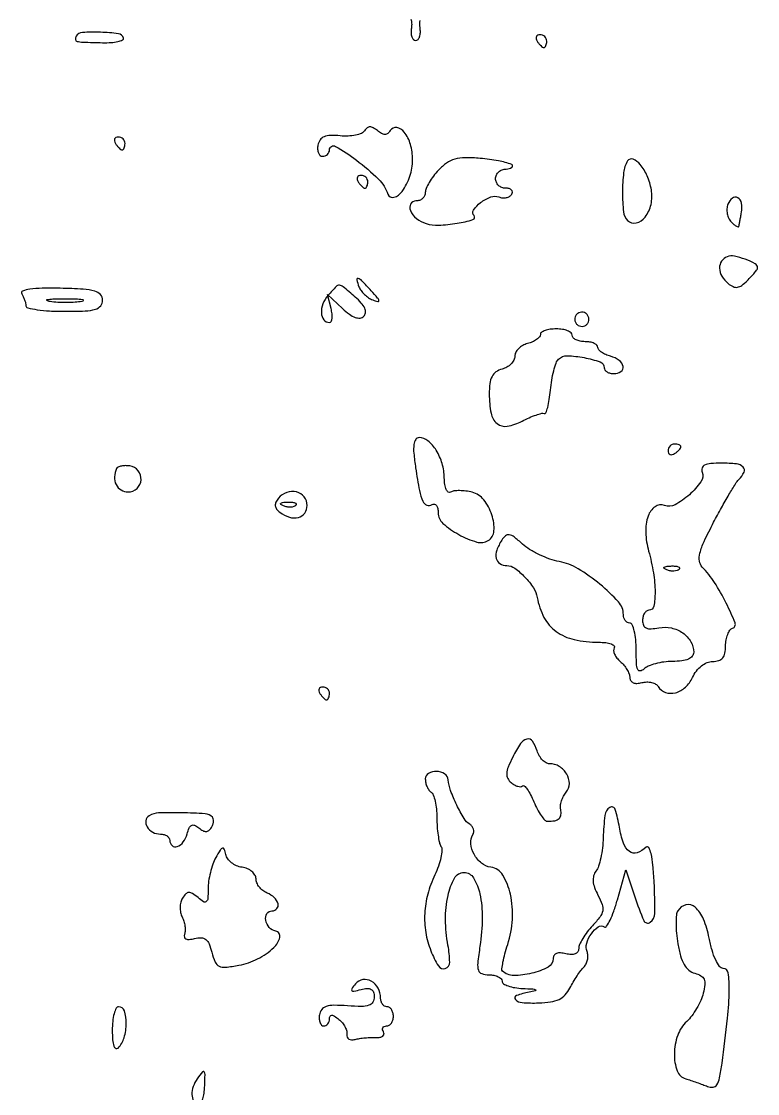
# Model space of a CAD drawing. Extents: x 0 to 5034, y 0 to 2560.
# Drawn here: x 1537.8 to 1653, y 1548.4 to 1716.1 of the extents above; entities that cross this region are included whole.
import ezdxf

# ---------------------------------------------------------------- set-up
doc = ezdxf.new("R2010")
doc.units = 0

msp = doc.modelspace()

# ---------------------------------------------------------------- linework, layer by layer
msp.add_lwpolyline([(1598.744005, 1716.42585, -0.075117), (1598.860322, 1715.793782, -0.047726), (1598.812858, 1715.045448, 0.048414), (1598.766428, 1714.29715, 0.075965), (1598.885652, 1713.665046, 0.106031), (1599.143576, 1713.243734, 0.205363), (1599.5, 1713.090896, 0.213042), (1599.855539, 1713.249588, 0.103343), (1600.110267, 1713.689136, 0.073407), (1600.22515, 1714.347652, 0.046347), (1600.173248, 1715.127458, -0.076556), (1600.166417, 1716.216509, -0.252024)], format="xyb")
for points in [[(1546.344719, 1713.75, 0.166701), (1546.23302, 1713.256212, 0.316673), (1546.489638, 1712.964371, 0.050647), (1547.414236, 1712.838826, 0.002486), (1550.5, 1712.75, 0.022051), (1551.824493, 1712.776879, 0.039755), (1552.898438, 1712.932446, 0.053654), (1553.611567, 1713.177131, 0.373123), (1553.75, 1713.488112, 0.294062), (1552.967063, 1714.152082, 0.024007), (1550.161603, 1714.386475, 0.024876), (1547.336315, 1714.34581, 0.243083)], [(1618.5, 1713, 0.029505), (1618.768994, 1712.617226, 0.035638), (1619.066025, 1712.29375, 0.038439), (1619.34829, 1712.065539, 0.151918), (1619.559017, 1712, 0.210953), (1619.727648, 1712.07446, 0.081139), (1619.870461, 1712.29375, 0.061769), (1619.967655, 1712.617151, 0.042167), (1620, 1713, 0.105053), (1619.918938, 1713.381556, 0.099167), (1619.688914, 1713.70625, 0.09642), (1619.345238, 1713.923877, 0.093332), (1618.940983, 1714, 0.108972), (1618.586039, 1713.921712, 0.182303), (1618.3746, 1713.70625, 0.161196), (1618.343488, 1713.3821, 0.082592)], [(1591.48986, 1698.983594, -0.157338), (1591.011371, 1698.576375, -0.046811), (1590.082729, 1698.289689, -0.041865), (1588.916805, 1698.146503, -0.034671), (1587.666028, 1698.185036, 0.028723), (1586.13202, 1698.250549, 0.094521), (1585.144067, 1698.046955, 0.14343), (1584.532826, 1697.556065, 0.104925), (1584.191871, 1696.75, 0.058217), (1584.141709, 1696.080432, 0.089238), (1584.268081, 1695.514062, 0.119649), (1584.545113, 1695.138618, 0.176018), (1584.926676, 1695, 0.092851), (1585.336401, 1695.076749, 0.096274), (1585.684711, 1695.296239, 0.099258), (1585.917825, 1695.623691, 0.10559), (1586, 1696.008474, -0.572996), (1586.919427, 1696.547358, -0.034812), (1590.22036, 1694.384188, -0.030514), (1593.667197, 1691.417273, -0.119901), (1595.146916, 1689.059253, 0.408103), (1596.086207, 1688.577268, 0.163767), (1597.376845, 1689.509411, 0.075059), (1598.584445, 1691.881944, 0.080417), (1599, 1694.448984, 0.068219), (1598.670341, 1696.853902, 0.096077), (1597.704119, 1698.78454, 0.19357), (1596.530237, 1699.476756, 0.300486), (1595.5, 1699, -0.084648), (1595.108716, 1698.556088, -0.171511), (1594.675222, 1698.402883, -0.131763), (1594.158243, 1698.541528, -0.042198), (1593.5, 1699, 0.042777), (1592.840703, 1699.458074, 0.133251), (1592.322229, 1699.594212, 0.171265), (1591.88596, 1699.436246, 0.082835)], [(1552.5, 1697, 0.029505), (1552.768994, 1696.617226, 0.035638), (1553.066025, 1696.29375, 0.038439), (1553.34829, 1696.065539, 0.151918), (1553.559017, 1696, 0.210953), (1553.727648, 1696.07446, 0.081139), (1553.870461, 1696.29375, 0.061769), (1553.967655, 1696.617151, 0.042167), (1554, 1697, 0.105053), (1553.918938, 1697.381556, 0.099167), (1553.688914, 1697.70625, 0.09642), (1553.345238, 1697.923877, 0.093332), (1552.940983, 1698, 0.108972), (1552.586039, 1697.921712, 0.182303), (1552.3746, 1697.70625, 0.161196), (1552.343488, 1697.3821, 0.082592)], [(1603.061216, 1692.835332, 0.026785), (1602.272325, 1691.891984, 0.028419), (1601.605482, 1690.887551, 0.029584), (1601.135861, 1689.963292, 0.103103), (1601, 1689.311439, -0.111213), (1600.887328, 1688.811144, -0.100043), (1600.568594, 1688.385235, -0.094672), (1600.092128, 1688.099537, -0.088066), (1599.531385, 1688, 0.269296), (1598.70478, 1687.519987, 0.239308), (1598.655781, 1686.516609, 0.117989), (1599.614272, 1685.271043, 0.093444), (1601.114852, 1684.463547, 0.088979), (1603.074194, 1684.207707, 0.029381), (1605.97165, 1684.517156, 0.029974), (1608.458732, 1685.086576, 0.569642), (1608.619125, 1685.714208, -0.361044), (1608.538414, 1686.58485, -0.081018), (1609.647558, 1687.746677, -0.068137), (1611.233459, 1688.635525, -0.187447), (1612.493674, 1688.640801, 0.06791), (1613.089211, 1688.500861, 0.072824), (1613.6859, 1688.530846, 0.081228), (1614.192353, 1688.720149, 0.124999), (1614.526992, 1689.043674, 0.14801), (1614.62338, 1689.40646, 0.191608), (1614.486454, 1689.719079, 0.133038), (1614.113092, 1689.930293, 0.062657), (1613.559017, 1690, -0.095165), (1612.963945, 1690.114295, -0.09695), (1612.457961, 1690.440625, -0.098802), (1612.119235, 1690.927627, -0.103052), (1612, 1691.5, -0.110331), (1612.127828, 1692.072242, -0.09994), (1612.489583, 1692.559375, -0.094932), (1613.030326, 1692.886104, -0.088788), (1613.666667, 1693, 0.147782), (1614.560887, 1693.270201, 0.601934), (1614.518551, 1693.693149, 0.053201), (1612.457432, 1694.288168, 0.022257), (1609.58774, 1694.664036, 0.022214), (1607.198616, 1694.762787, 0.067623), (1605.593054, 1694.539556, 0.085484), (1604.32127, 1693.934999, 0.051665)], [(1632.660698, 1694.260015, 0.110222), (1632.032375, 1692.449388, 0.028609), (1631.854766, 1689.350876, 0.025986), (1632.013399, 1686.297315, 0.172052), (1632.660176, 1684.939824, 0.264187), (1633.998453, 1684.571135, 0.167925), (1635.386099, 1685.481249, 0.109322), (1636.325513, 1687.477814, 0.0998), (1636.378025, 1689.754408, 0.057674), (1635.731006, 1691.913946, 0.070996), (1634.636169, 1693.70742, 0.124186), (1633.508331, 1694.536435, 0.366156)], [(1590.5, 1691, 0.029505), (1590.768994, 1690.617226, 0.035638), (1591.066025, 1690.29375, 0.038439), (1591.34829, 1690.065539, 0.151918), (1591.559017, 1690, 0.210953), (1591.727648, 1690.07446, 0.081139), (1591.870461, 1690.29375, 0.061769), (1591.967655, 1690.617151, 0.042167), (1592, 1691, 0.105053), (1591.918938, 1691.381556, 0.099167), (1591.688914, 1691.70625, 0.09642), (1591.345238, 1691.923877, 0.093332), (1590.940983, 1692, 0.108972), (1590.586039, 1691.921712, 0.182303), (1590.3746, 1691.70625, 0.161196), (1590.343488, 1691.3821, 0.082592)], [(1648.360155, 1687.496165, 0.075723), (1648.205373, 1686.788228, 0.061469), (1648.250995, 1686.011799, 0.062791), (1648.480586, 1685.28732, 0.088502), (1648.867217, 1684.732783, 0.022012), (1649.307574, 1684.329581, 0.045875), (1649.68972, 1684.064942, 0.083279), (1649.958537, 1683.967481, 0.418094), (1650.076511, 1684.05, -0.003641), (1650.124439, 1684.319976, -0.000502), (1650.228784, 1684.880709, -0.000576), (1650.353795, 1685.544537, -0.000488), (1650.487445, 1686.246029, 0.093935), (1650.490172, 1687.665848, 0.216829), (1649.890324, 1688.519641, 0.313212), (1649.056084, 1688.456313, 0.131133)], [(1648.25, 1679.281539, 0.16002), (1647.360863, 1678.589146, 0.157829), (1647.049238, 1677.50027, 0.12538), (1647.419085, 1676.232236, 0.086418), (1648.394054, 1675.087927, 0.06587), (1649.157595, 1674.607975, 0.145561), (1649.832705, 1674.51247, 0.121064), (1650.533075, 1674.799963, 0.038752), (1651.394054, 1675.536911, 0.011378), (1652.00922, 1676.18073, 0.015795), (1652.528253, 1676.786668, 0.01225), (1652.925559, 1677.306903, 0.15823), (1653, 1677.536245, 0.275445), (1652.609621, 1678.191114, 0.035905), (1651.066325, 1678.887536, 0.0389), (1649.371629, 1679.364516, 0.13605)], [(1585.785475, 1673.25, 0.084433), (1584.964747, 1671.90586, 0.107342), (1584.725387, 1670.475846, 0.155854), (1585.118256, 1669.423296, 0.230017), (1585.989714, 1669, 0.283687), (1586.260263, 1669.166937, 0.088266), (1586.402364, 1669.644828, 0.058673), (1586.399342, 1670.353717, 0.033588), (1586.238713, 1671.195161), (1585.664666, 1673.390322), (1588.026816, 1671.189644, 0.029775), (1589.114392, 1670.291128, 0.070643), (1590.038638, 1669.798257, 0.110239), (1590.791194, 1669.700433, 0.175538), (1591.372658, 1669.972658, 0.177745), (1591.631836, 1670.532481, 0.126478), (1591.513891, 1671.220185, 0.077798), (1590.9816, 1672.038415, 0.031087), (1590.025165, 1672.978175, 0.005135), (1588.12069, 1674.595945, 0.158785), (1587.55129, 1674.822689, 0.221867), (1587.034804, 1674.620797, 0.011216)], [(1590.608704, 1674.577319, 0.069808), (1590.93556, 1673.987169, 0.04218), (1591.46915, 1673.390321, 0.041434), (1592.112314, 1672.876395, 0.056294), (1592.771252, 1672.534284, 0.028092), (1593.563836, 1672.28019, 0.542001), (1593.722756, 1672.425092, 0.137821), (1593.536005, 1672.826165, 0.006468), (1592.538946, 1673.956966, 0.007454), (1591.076333, 1675.525486, 0.124247), (1590.47683, 1675.899832, 0.58616), (1590.259001, 1675.697146, 0.031871)], [(1537.82942, 1673.5, -0.032968), (1538.07557, 1673.053012, -0.025318), (1538.285886, 1672.536719, -0.025889), (1538.433556, 1672.031637, -0.053846), (1538.484687, 1671.625, 0.346816), (1538.766381, 1671.280314, 0.018379), (1540.258002, 1671.007031, 0.022419), (1542.198698, 1670.813059, 0.013698), (1544.5, 1670.75, 0.009443), (1547.757572, 1670.81153, 0.060698), (1549.381473, 1671.071961, 0.152721), (1550.189479, 1671.605238, 0.172771), (1550.5, 1672.477062, 0.186758), (1550.158623, 1673.35914, 0.140325), (1549.265206, 1673.91114, 0.054755), (1547.469345, 1674.210567, 0.008397), (1543.844733, 1674.352062, 0.010496), (1541.037749, 1674.355524, 0.030248), (1539.098554, 1674.199596, 0.052577), (1537.969913, 1673.916486, 0.479745)], [(1547.26375, 1672.296069, -0.031163), (1546.209518, 1672.160023, -0.015827), (1544.872547, 1672.114038, -0.015659), (1543.485188, 1672.153707, -0.022548), (1542.26375, 1672.282419, -0.075924), (1541.761725, 1672.438612, -0.720633), (1541.780601, 1672.581582, -0.040183), (1542.711719, 1672.684722, -0.006817), (1544.5, 1672.713986, -0.00738), (1546.29708, 1672.692368, -0.030832), (1547.374351, 1672.596853, -0.49082), (1547.455688, 1672.450815, -0.248898)], [(1624.552786, 1670.08541, 0.099038), (1624.401684, 1669.679226, 0.097945), (1624.417584, 1669.244476, 0.097945), (1624.597789, 1668.848514, 0.099038), (1624.91459, 1668.552786, 0.099038), (1625.320774, 1668.401684, 0.097945), (1625.755524, 1668.417584, 0.097945), (1626.151486, 1668.597789, 0.099038), (1626.447214, 1668.91459, 0.099038), (1626.598316, 1669.320774, 0.097945), (1626.582416, 1669.755524, 0.097945), (1626.402211, 1670.151486, 0.099038), (1626.08541, 1670.447214, 0.099038), (1625.679226, 1670.598316, 0.097945), (1625.244476, 1670.582416, 0.097945), (1624.848514, 1670.402211, 0.099038)], [(1619, 1667.116631, -0.181596), (1618.858742, 1666.740524, -0.059916), (1618.4125, 1666.339118, -0.050447), (1617.765484, 1665.975456, -0.038887), (1617, 1665.710251, 0.064979), (1616.23542, 1665.399933, 0.06762), (1615.5875, 1664.907009, 0.074911), (1615.14976, 1664.313962, 0.122181), (1615, 1663.710251, -0.122181), (1614.85024, 1663.10654, -0.074911), (1614.4125, 1662.513493, -0.06762), (1613.76458, 1662.020569, -0.064979), (1613, 1661.710251, 0.089459), (1612.051343, 1661.270321, 0.122103), (1611.435864, 1660.561641, 0.088169), (1611.100599, 1659.463221, 0.030099), (1611, 1657.79362, 0.046978), (1611.281917, 1654.799725, 0.175569), (1612.231169, 1653.199373, 0.219859), (1613.822333, 1652.784596, 0.074995), (1616.138278, 1653.571506, -0.01532), (1617.271988, 1654.114422, -0.020772), (1618.328508, 1654.52961, -0.018265), (1619.211829, 1654.799348, -0.168391), (1619.605218, 1654.770262, 0.42289), (1619.868907, 1654.879488, 0.029009), (1620.150706, 1655.730065, 0.027591), (1620.403244, 1656.934057, 0.015524), (1620.58289, 1658.417194, -0.019672), (1620.786041, 1659.98533, -0.022718), (1621.105489, 1661.458066, -0.022554), (1621.484692, 1662.666233, -0.109476), (1621.868358, 1663.268358, -0.206733), (1623.198656, 1663.796116, -0.039206), (1625.851243, 1663.507401, -0.038435), (1628.35646, 1662.831241, -0.317668), (1629, 1661.920545, 0.16), (1629.11531, 1661.569427, 0.096736), (1629.440625, 1661.27041, 0.07837), (1629.926352, 1661.068469, 0.059467), (1630.5, 1661, 0.145944), (1631.610505, 1661.331197, 0.302105), (1631.95113, 1662.1272, 0.19441), (1631.344987, 1663.080272, 0.091385), (1630, 1663.710251, -0.038887), (1629.234516, 1663.975456, -0.050447), (1628.5875, 1664.339118, -0.059916), (1628.141258, 1664.740524, -0.181596), (1628, 1665.116631, 0.2107), (1627.851041, 1665.454424, 0.081235), (1627.4125, 1665.74051, 0.061847), (1626.765695, 1665.935204, 0.042236), (1626, 1666, -0.048028), (1625.234582, 1666.073693, -0.068025), (1624.5875, 1666.29375, -0.088204), (1624.151477, 1666.618118, -0.191087), (1624, 1667, 0.226478), (1623.817169, 1667.382936, 0.074992), (1623.265625, 1667.70625, 0.057076), (1622.457356, 1667.926884, 0.038131), (1621.5, 1668, 0.033571), (1620.542393, 1667.935631, 0.0514), (1619.734375, 1667.74051, 0.066691), (1619.177532, 1667.455662, 0.245982)], [(1599.483828, 1646.25, 0.008553), (1600.076494, 1642.705387, 0.060712), (1600.597423, 1641.045214, 0.203564), (1601.239228, 1640.454666, 0.227761), (1602.069098, 1640.542705, -0.196734), (1602.421174, 1640.601355, -0.183356), (1602.726548, 1640.398601, -0.106845), (1602.933318, 1639.921701, -0.049096), (1603, 1639.244229, 0.216128), (1603.748865, 1637.5927, 0.053771), (1606.237909, 1635.84586, 0.053762), (1609.044905, 1634.668724, 0.213988), (1610.852092, 1634.908588, 0.245347), (1611.747493, 1636.415868, 0.094224), (1611.414369, 1638.904859, 0.086073), (1610.136167, 1641.285938, 0.166643), (1608.345233, 1642.449488, 0.029038), (1607.342186, 1642.640153, 0.030827), (1606.343712, 1642.708303, 0.032413), (1605.484247, 1642.658148, 0.108038), (1604.954011, 1642.471577, -0.304541), (1604.590315, 1642.485281, -0.131729), (1604.270899, 1642.880313, -0.068991), (1604.048051, 1643.654592, -0.0328), (1603.968197, 1644.690983, 0.06826), (1603.633066, 1646.944549, 0.068741), (1602.703757, 1649.018827, 0.079502), (1601.414662, 1650.497117, 0.175517), (1600.026214, 1651, 0.251935), (1599.487928, 1650.710392, 0.11802), (1599.20946, 1649.944311, 0.052981), (1599.198557, 1648.551918, 0.012633)], [(1639, 1648.940983, 0.108972), (1639.078288, 1648.586039, 0.182303), (1639.29375, 1648.3746, 0.161196), (1639.6179, 1648.343488, 0.082592), (1640, 1648.5, 0.029505), (1640.382774, 1648.768994, 0.035638), (1640.70625, 1649.066025, 0.038439), (1640.934461, 1649.34829, 0.151918), (1641, 1649.559017, 0.210953), (1640.92554, 1649.727648, 0.081139), (1640.70625, 1649.870461, 0.061769), (1640.382849, 1649.967655, 0.042167), (1640, 1650, 0.105053), (1639.618444, 1649.918938, 0.099167), (1639.29375, 1649.688914, 0.09642), (1639.076123, 1649.345238, 0.093332)], [(1552.689105, 1646.160933, 0.098701), (1552.351069, 1644.851868, 0.129543), (1552.597405, 1643.647237, 0.144708), (1553.372331, 1642.810026, 0.134959), (1554.5, 1642.5, 0.191455), (1555.879002, 1643.048126, 0.190181), (1556.510328, 1644.395225, 0.187739), (1556.054643, 1645.823826, 0.18847), (1554.753971, 1646.565604, 0.037204), (1554.062215, 1646.615048, 0.047663), (1553.427179, 1646.55244, 0.05567), (1552.93331, 1646.397093, 0.178187)], [(1644.31759, 1645.614757, -0.251062), (1644.124697, 1644.086447, -0.057056), (1642.320114, 1642.076022, -0.056597), (1640.076417, 1640.500366, -0.219836), (1638.424606, 1640.390558, 0.254649), (1636.949849, 1640.194315, 0.152929), (1635.872869, 1638.736592, 0.092461), (1635.493303, 1636.1976, 0.05879), (1635.951442, 1633.23543, -0.026663), (1636.699092, 1629.853616, -0.039773), (1636.955394, 1626.837082, -0.048149), (1636.753542, 1624.624213, -0.360391), (1636, 1624, 0.158846), (1635.618586, 1623.875691, 0.096977), (1635.29375, 1623.52513, 0.078765), (1635.074408, 1623.001634, 0.059964), (1635, 1622.383423, 0.102688), (1635.150608, 1621.657829, 0.188686), (1635.569774, 1621.236062, 0.11992), (1636.327661, 1621.100652, 0.031757), (1637.556452, 1621.255542, -0.100626), (1639.508809, 1621.23271, -0.100457), (1641.298556, 1620.449475, -0.107717), (1642.55087, 1619.087386, -0.132983), (1643, 1617.428571, -0.174937), (1642.777348, 1616.811671, -0.11792), (1642.1725, 1616.358225, -0.073256), (1641.152465, 1616.084368, -0.029019), (1639.7, 1616, 0.03271), (1638.348636, 1615.9115, 0.032464), (1637.016875, 1615.6475, 0.034257), (1635.887529, 1615.26182, 0.097261), (1635.2, 1614.8, -0.154285), (1634.63867, 1614.508307, -0.354686), (1634.25, 1614.725, -0.084697), (1634.0451, 1615.679231, -0.010632), (1634, 1617.8, 0.02246), (1633.927657, 1619.409672, 0.035995), (1633.70625, 1620.76625, 0.0409), (1633.387689, 1621.74223, 0.302104), (1633, 1622, -0.12949), (1632.618644, 1622.100448, -0.100696), (1632.29375, 1622.383001, -0.088825), (1632.075265, 1622.805673, -0.075116), (1632, 1623.303833, 0.18675), (1631.225329, 1625.305588, 0.035074), (1628.331767, 1628.067839, 0.037771), (1624.89735, 1630.501905, 0.088974), (1621.972515, 1631.614769, -0.038274), (1620.474618, 1632.01742, -0.026093), (1618.843642, 1632.690296, -0.026362), (1617.329712, 1633.509851, -0.04704), (1616.19733, 1634.358067, 0.017154), (1614.893111, 1635.46241, 0.120629), (1614.141685, 1635.805393, 0.225399), (1613.555432, 1635.652392, 0.077209), (1612.962643, 1634.973795, 0.054335), (1612.1872, 1633.39013, 0.137013), (1612.092569, 1632.12122, 0.208274), (1612.656302, 1631.312176, 0.138768), (1613.759453, 1631, -0.161135), (1614.993339, 1630.591757, -0.042919), (1616.564477, 1629.200276, -0.043811), (1617.921588, 1627.496474, -0.104598), (1618.513425, 1626, 0.079522), (1619.567346, 1622.891506, 0.11442), (1621.461648, 1620.702906, 0.102786), (1624.292812, 1619.422759, 0.055005), (1628.124117, 1619, -0.02824), (1629.234629, 1618.937227, -0.058781), (1630.077594, 1618.739534, -0.110786), (1630.53151, 1618.449574, -0.346787), (1630.570027, 1618.113307, 0.165938), (1630.471484, 1617.682148, 0.078442), (1630.620389, 1617.124078, 0.064546), (1630.981976, 1616.529284, 0.050777), (1631.51101, 1615.990862, -0.045488), (1632.080732, 1615.423144, -0.040651), (1632.562609, 1614.740956, -0.042925), (1632.89367, 1614.051979, -0.090782), (1633, 1613.471175, 0.145823), (1633.142241, 1612.993829, 0.14984), (1633.521361, 1612.678292, 0.10849), (1634.122634, 1612.568556, 0.055096), (1634.887141, 1612.680738, -0.058608), (1635.658807, 1612.788457, -0.06247), (1636.417298, 1612.70993, -0.070103), (1637.049187, 1612.466357, -0.128025), (1637.446158, 1612.087118, 0.172089), (1638.594392, 1611.165437, 0.149277), (1640.143906, 1611.104702, 0.122496), (1641.700683, 1611.957127, 0.099963), (1642.818046, 1613.5, -0.056219), (1643.416428, 1614.4986, -0.06243), (1644.204205, 1615.29994, -0.068524), (1645.090323, 1615.821994, -0.099216), (1645.978561, 1616, 0.073258), (1646.919176, 1616.138559, 0.146461), (1647.540886, 1616.54888, 0.126593), (1647.890218, 1617.281886, 0.048259), (1648, 1618.416667, -0.042418), (1648.080883, 1619.368345, -0.051412), (1648.321679, 1620.230664, -0.059761), (1648.674932, 1620.885951, -0.16016), (1649.095079, 1621.19836, 0.431286), (1649.476598, 1622.02007, 0.020423), (1648.093854, 1625.112057, 0.02777), (1646.250509, 1628.354867, 0.049213), (1644.340608, 1630.761803, -0.163219), (1643.899184, 1631.686154, -0.093213), (1643.979072, 1632.933753, -0.047644), (1644.639669, 1634.771658, -0.010624), (1646.126771, 1637.761803, -0.00547), (1647.346689, 1640.028682, -0.006942), (1648.524859, 1642.093467, -0.005574), (1649.553195, 1643.795246, -0.055454), (1650.067146, 1644.45, 0.080173), (1650.881137, 1645.599184, 0.327355), (1650.739768, 1646.392099, 0.165501), (1649.688827, 1646.878686, 0.026402), (1647.393011, 1647, 0.018779), (1645.670421, 1646.935282, 0.087246), (1644.709694, 1646.690832, 0.206734), (1644.306716, 1646.249378, 0.176435)], [(1578.031357, 1641.537783, 0.059128), (1577.617012, 1640.897852, 0.138195), (1577.514766, 1640.341767, 0.14386), (1577.718811, 1639.828785, 0.066181), (1578.237669, 1639.321326, 0.084789), (1579.728649, 1638.558422, 0.139054), (1581.136446, 1638.519784, 0.17962), (1582.119686, 1639.198749, 0.153949), (1582.5, 1640.404671, 0.170357), (1582.035883, 1641.727331, 0.163308), (1580.838942, 1642.498071, 0.147205), (1579.317217, 1642.431108, 0.136281)], [(1580.729167, 1640.395833, -0.126455), (1580.402231, 1640.202593, -0.060344), (1579.916927, 1640.123424, -0.05415), (1579.359369, 1640.160852, -0.051402), (1578.8125, 1640.316886, -0.054073), (1578.395823, 1640.538436, -0.470617), (1578.37858, 1640.720685, -0.168741), (1578.670344, 1640.862007, -0.018894), (1579.416667, 1640.921053, -0.028489), (1580.112848, 1640.910055, -0.077125), (1580.592839, 1640.799335, -0.208169), (1580.77538, 1640.614691, -0.296942)], [(1640.729167, 1630.395833, -0.126455), (1640.402231, 1630.202593, -0.060344), (1639.916927, 1630.123424, -0.05415), (1639.359369, 1630.160852, -0.051402), (1638.8125, 1630.316886, -0.054073), (1638.395823, 1630.538436, -0.470617), (1638.37858, 1630.720685, -0.168741), (1638.670344, 1630.862007, -0.018894), (1639.416667, 1630.921053, -0.028489), (1640.112848, 1630.910055, -0.077125), (1640.592839, 1630.799335, -0.208169), (1640.77538, 1630.614691, -0.296942)], [(1584.5, 1611, 0.029505), (1584.768994, 1610.617226, 0.035638), (1585.066025, 1610.29375, 0.038439), (1585.34829, 1610.065539, 0.151918), (1585.559017, 1610, 0.210953), (1585.727648, 1610.07446, 0.081139), (1585.870461, 1610.29375, 0.061769), (1585.967655, 1610.617151, 0.042167), (1586, 1611, 0.105053), (1585.918938, 1611.381556, 0.099167), (1585.688914, 1611.70625, 0.09642), (1585.345238, 1611.923877, 0.093332), (1584.940983, 1612, 0.108972), (1584.586039, 1611.921712, 0.182303), (1584.3746, 1611.70625, 0.161196), (1584.343488, 1611.3821, 0.082592)], [(1614.670644, 1601.041608, 0.020299), (1613.972995, 1599.488347, 0.081099), (1613.746388, 1598.473613, 0.133572), (1613.90613, 1597.715614, 0.101546), (1614.439411, 1597.050284, 0.043373), (1614.954302, 1596.69345, 0.059756), (1615.472161, 1596.474521, 0.075274), (1615.915504, 1596.416408, 0.193738), (1616.207407, 1596.540741, -0.406873), (1616.491667, 1596.544312, -0.04844), (1616.945978, 1596.019715, -0.036369), (1617.467531, 1595.157879, -0.019703), (1617.986718, 1594.032065, 0.023112), (1618.531869, 1592.870824, 0.032081), (1619.131826, 1591.890669, 0.033288), (1619.704767, 1591.182108, 0.209038), (1620.12132, 1591, 0.043918), (1621.247401, 1591.099103, 0.138107), (1621.92419, 1591.426061, 0.182025), (1622.223795, 1591.992979, 0.088175), (1622.18234, 1592.824189, -0.08774), (1622.151358, 1593.434808, -0.046311), (1622.315178, 1594.178229, -0.044172), (1622.631325, 1594.930732, -0.051722), (1623.061571, 1595.574189, 0.175386), (1623.538558, 1596.899446, 0.133837), (1623.127418, 1598.397542, 0.122876), (1621.969469, 1599.571661, 0.137814), (1620.444943, 1600, -0.132295), (1619.896738, 1600.147634, -0.068413), (1619.333172, 1600.5875, -0.060499), (1618.840221, 1601.235147, -0.05566), (1618.5, 1602, 0.069893), (1617.767809, 1603.527862, 0.317458), (1616.897998, 1603.864783, 0.18727), (1615.889879, 1603.151923, 0.030589)], [(1601, 1597.632341, 0.05363), (1601.066747, 1597.011838, 0.048968), (1601.264375, 1596.399469, 0.052212), (1601.555169, 1595.88488, 0.099963), (1601.9, 1595.561803, -0.168161), (1602.248781, 1595.134022, -0.032288), (1602.535625, 1594.159501, -0.031144), (1602.734041, 1592.925597, -0.024298), (1602.8, 1591.569098, 0.017196), (1602.847922, 1590.176093, 0.018855), (1602.991576, 1588.832112, 0.018632), (1603.199469, 1587.698964, 0.083913), (1603.452173, 1587.077386, -0.1594), (1603.602886, 1586.454604, -0.033538), (1603.438053, 1585.331734, -0.031995), (1603.059122, 1583.997778, -0.025586), (1602.488289, 1582.616563, 0.044936), (1601.377089, 1579.602901, 0.052792), (1600.898487, 1576.5982, 0.054376), (1601.065028, 1573.636511, 0.052828), (1601.865059, 1570.75, 0.044079), (1603.047113, 1568.388177, 0.346028), (1604.123651, 1567.992283, 0.32906), (1604.81125, 1568.953133, 0.04272), (1604.543572, 1571.619436, -0.044993), (1604.157832, 1575.645428, -0.055495), (1604.553859, 1579.393181, -0.069872), (1605.566676, 1582.119696, -0.275576), (1607.042585, 1583, -0.263937), (1608.542614, 1582.148881, -0.081159), (1609.535596, 1579.6382, -0.057002), (1609.910989, 1575.925986, -0.033951), (1609.55127, 1571.493326, 0.010076), (1609.205486, 1568.821387, 0.102365), (1609.311608, 1567.713247, 0.241576), (1609.831985, 1567.180403, 0.080967), (1610.938727, 1567, -0.046547), (1611.727669, 1566.926395, -0.066506), (1612.394501, 1566.70625, -0.086614), (1612.844427, 1566.381989, -0.195826), (1613, 1566, 0.259253), (1613.219242, 1565.605584, 0.055008), (1613.954688, 1565.253747, 0.044589), (1615.004922, 1564.988713, 0.029058), (1616.25, 1564.863818, -0.004641), (1617.826388, 1564.783099, -0.114822), (1618.24151, 1564.659635, -0.674817), (1618.22149, 1564.51133, -0.014773), (1617.25, 1564.294267, 0.038635), (1615.270249, 1563.751657, 0.530125), (1615.11505, 1563.146728, 0.19824), (1616.133676, 1562.647596, 0.022565), (1618.749402, 1562.597653, 0.030399), (1620.616067, 1562.760106, 0.074683), (1621.929549, 1563.16164, 0.093597), (1622.886006, 1563.862557, 0.070718), (1623.634184, 1564.931837, -0.01574), (1624.144508, 1565.864199, -0.013352), (1624.740017, 1566.816203, -0.013559), (1625.329426, 1567.654507, -0.036386), (1625.806039, 1568.206039, 0.083044), (1626.163056, 1568.706455, 0.062425), (1626.382111, 1569.347465, 0.062193), (1626.43672, 1570.025419, 0.080815), (1626.309979, 1570.63459, -0.165248), (1626.259936, 1571.921354, -0.079274), (1626.982805, 1573.429795, -0.091527), (1628.042668, 1574.484906, -0.296829), (1628.98843, 1574.50715, 0.404861), (1629.359377, 1574.588469, 0.032023), (1629.911169, 1575.548661, 0.029446), (1630.503005, 1576.953634, 0.016706), (1631.059883, 1578.713882), (1632.369519, 1583.391442), (1633.768093, 1579.195721, 0.022869), (1635.200627, 1575.474535, 0.481128), (1636.201885, 1575.207413, 0.235855), (1636.913636, 1576.603768, 0.014249), (1636.815099, 1581.446207, 0.011023), (1636.624252, 1584.133917, 0.0333), (1636.332796, 1585.945588, 0.071469), (1635.968555, 1586.888093, 0.496296), (1635.55, 1586.946207, -0.114957), (1634.160492, 1586.085688, -0.246475), (1632.950344, 1586.278175, -0.15071), (1631.991821, 1587.591235, -0.043237), (1631.374057, 1590.062239, 0.036207), (1630.71652, 1592.85859, 0.495514), (1629.871405, 1593.164559, 0.222845), (1629.101252, 1591.934862, 0.022907), (1628.836902, 1588.426172, -0.022367), (1628.718296, 1586.828926, -0.023544), (1628.458254, 1585.276112, -0.024024), (1628.108248, 1583.96592, -0.089767), (1627.709995, 1583.215911, 0.099787), (1627.342788, 1582.489915, 0.088179), (1627.263571, 1581.644729, 0.068478), (1627.485769, 1580.6473, 0.033878), (1628.02018, 1579.462294, -0.035294), (1628.671297, 1578.007536, -0.132289), (1628.757718, 1577.019306, -0.119057), (1628.338817, 1576.062887, -0.026098), (1627.170916, 1574.681931, 0.025551), (1626.340009, 1573.701625, 0.027746), (1625.637706, 1572.66739, 0.028742), (1625.141341, 1571.722245, 0.106933), (1625, 1571.068917, -0.143578), (1624.853973, 1570.570872, -0.158531), (1624.466439, 1570.253663, -0.108969), (1623.835906, 1570.155518, -0.048315), (1623, 1570.289749, 0.04838), (1622.167706, 1570.423291, 0.107536), (1621.536294, 1570.326675, 0.156904), (1621.146957, 1570.013531, 0.146579), (1621, 1569.523012, -0.277687), (1620.207408, 1568.205925, -0.062012), (1617.64932, 1567.23287, -0.059994), (1614.810486, 1566.89122, -0.195139), (1613.088301, 1567.590102, -0.238785), (1612.978259, 1567.910255, -0.013489), (1613.155327, 1568.975597, -0.018306), (1613.457728, 1570.277168, -0.012193), (1613.894605, 1571.745032, 0.064506), (1614.628864, 1575.672311, 0.067905), (1614.316623, 1579.586386, 0.082824), (1613.118744, 1582.58132, 0.223911), (1611.256555, 1583.813355, -0.135271), (1609.78783, 1584.456683, -0.097038), (1608.633597, 1585.839419, -0.101519), (1608.121126, 1587.497532, -0.164199), (1608.451764, 1588.921953, 0.113944), (1608.590562, 1589.331625, 0.100318), (1608.545335, 1589.78143, 0.093851), (1608.32224, 1590.202392, 0.085895), (1607.954629, 1590.528041, -0.120926), (1607.066086, 1591.432469, -0.021187), (1605.926926, 1593.550354, -0.023679), (1604.957673, 1595.818965, -0.068022), (1604.583794, 1597.486305, 0.235538), (1604.023232, 1598.405968, 0.130745), (1602.73892, 1598.804295, 0.142366), (1601.499085, 1598.498119, 0.267591)], [(1557.775195, 1591.861803, 0.219421), (1557.26695, 1591.093964, 0.179414), (1557.466838, 1590.119599, 0.133077), (1558.350371, 1589.298472, 0.121647), (1559.559017, 1589, -0.067639), (1560.109818, 1588.925146, -0.08433), (1560.576711, 1588.70625, -0.09965), (1560.888931, 1588.38134, -0.142666), (1561, 1588, 0.217208), (1561.36738, 1587.19421, 0.275382), (1562.157347, 1587.052245, 0.143795), (1563.116964, 1587.774602, 0.096327), (1563.715762, 1589.021075, -0.035992), (1564.03479, 1589.959413, -0.173927), (1564.410298, 1590.367297, -0.232357), (1564.886544, 1590.379532, -0.065542), (1565.533115, 1589.972517, 0.046443), (1566.168185, 1589.538132, 0.133296), (1566.68243, 1589.411168, 0.166372), (1567.119106, 1589.571904, 0.083896), (1567.511108, 1590.017973, 0.052842), (1567.735104, 1590.484071, 0.062105), (1567.841185, 1590.962149, 0.07259), (1567.820026, 1591.379779, 0.148541), (1567.667015, 1591.666319, 0.181599), (1566.538471, 1592.178596, 0.011769), (1562.878404, 1592.337163, 0.013749), (1559.248939, 1592.309083, 0.130448)], [(1568.206255, 1585.315741, 0.041455), (1567.743767, 1584.284826, 0.024043), (1567.354337, 1582.983454, 0.02391), (1567.087554, 1581.631837, 0.036783), (1567, 1580.443297, -0.014113), (1566.957216, 1578.927817, -0.201464), (1566.725069, 1578.452168, -0.332935), (1566.306597, 1578.420154, -0.031584), (1565.423785, 1579.063253, 0.029691), (1564.554409, 1579.701612, 0.152235), (1563.984763, 1579.860397, 0.195222), (1563.507245, 1579.649494, 0.053984), (1562.99356, 1578.98958, 0.07959), (1562.725485, 1578.346088, 0.054007), (1562.623976, 1577.55722, 0.053242), (1562.693767, 1576.750702, 0.070177), (1562.934648, 1576.053882, -0.045802), (1563.207782, 1575.372835, -0.038469), (1563.372229, 1574.612379, -0.040112), (1563.412688, 1573.889211, -0.080546), (1563.307768, 1573.328686, 0.145867), (1563.28266, 1572.881557, 0.242506), (1563.522903, 1572.601725, 0.125195), (1564.061769, 1572.527735, 0.035799), (1564.897547, 1572.683459, -0.071849), (1565.91293, 1572.797995, -0.163218), (1566.628366, 1572.533015, -0.126473), (1567.154165, 1571.828127, -0.03586), (1567.584861, 1570.517909, 0.038187), (1568.092623, 1568.997112, 0.184146), (1568.711621, 1568.349473, 0.139328), (1569.711672, 1568.180977, 0.018875), (1571.835638, 1568.496988, 0.070824), (1574.74378, 1569.482899, 0.069749), (1577.278106, 1571.244932, 0.148844), (1578.213526, 1572.847075, 0.423705), (1577.589707, 1573.823324, -0.164583), (1576.579724, 1574.410878, -0.134329), (1576.032226, 1575.542533, -0.184097), (1576.217855, 1576.559359, -0.262307), (1577, 1577, 0.212633), (1577.768519, 1577.342301, 0.254292), (1577.950511, 1578.103371, 0.141108), (1577.366341, 1579.06984, 0.08962), (1576.25, 1579.782224, -0.067308), (1575.580905, 1580.168568, -0.061249), (1575.014062, 1580.729778, -0.064933), (1574.629939, 1581.372979, -0.102527), (1574.5, 1582, 0.136316), (1574.334317, 1582.596425, 0.084564), (1573.857123, 1583.150876, 0.07354), (1573.14813, 1583.580318, 0.06419), (1572.311481, 1583.811494, -0.067797), (1571.448266, 1584.056698, -0.063621), (1570.661492, 1584.527486, -0.067998), (1570.06655, 1585.14262, -0.106796), (1569.767736, 1585.811494, 0.033225), (1569.530663, 1586.655672, 0.404644), (1569.256896, 1586.79185, 0.18083), (1568.901753, 1586.513241, 0.010804)], [(1640.511539, 1577.01867, 0.117819), (1640.290743, 1576.3502, 0.021856), (1640.237615, 1575.047342, 0.022354), (1640.312096, 1573.485444, 0.018757), (1640.526811, 1571.841307, 0.026702), (1640.953425, 1569.940316, 0.062465), (1641.518432, 1568.599902, 0.086975), (1642.251899, 1567.72413, 0.111536), (1643.18277, 1567.241954, -0.066216), (1644.128838, 1566.855259, -0.164931), (1644.617336, 1566.302345, -0.127937), (1644.737367, 1565.464012, -0.033359), (1644.49313, 1564.113949, -0.043319), (1644.102756, 1562.982556, -0.027568), (1643.466591, 1561.742342, -0.027631), (1642.701696, 1560.585799, -0.045243), (1641.918868, 1559.711045, 0.121142), (1640.502808, 1557.546434, 0.080021), (1639.972504, 1554.607207, 0.091321), (1640.403667, 1551.991005, 0.240837), (1641.75, 1550.730085, -0.008759), (1642.541453, 1550.48743, -0.005165), (1643.478524, 1550.171327, -0.005166), (1644.408265, 1549.836146, -0.00881), (1645.17689, 1549.53452, 0.131357), (1646.042969, 1549.420974, 0.224547), (1646.643677, 1549.808237, 0.091877), (1647.064448, 1550.882976, 0.013909), (1647.438657, 1553.171066, 0.006301), (1648.297524, 1560.193758, 0.024046), (1648.566466, 1564.596391, 0.035937), (1648.405827, 1567.319856, 0.376414), (1647.630381, 1568, -0.241767), (1647.054282, 1568.295857, -0.046372), (1646.442089, 1569.342478, -0.038569), (1645.871681, 1570.860282, -0.022816), (1645.4176, 1572.742231, 0.048718), (1644.534847, 1575.71675, 0.117539), (1643.210032, 1577.573039, 0.239455), (1641.789122, 1577.931137, 0.20116)], [(1590.075528, 1565.591006, 0.019369), (1589.483465, 1564.818603, 0.36066), (1589.505455, 1564.533674, 0.256881), (1589.828288, 1564.434303, 0.012875), (1590.942849, 1564.695306, -0.044961), (1591.904438, 1564.856329, -0.147992), (1592.525679, 1564.718843, -0.187315), (1592.879778, 1564.288765, -0.079787), (1593, 1563.540162, -0.134616), (1592.775241, 1562.720474, -0.179996), (1592.180296, 1562.239981, -0.083674), (1591.019285, 1562.057101, -0.015339), (1588.841482, 1562.147317, 0.016954), (1586.690468, 1562.229464, 0.079266), (1585.4694, 1562.04, 0.152588), (1584.779911, 1561.552977, 0.127497), (1584.429966, 1560.723786, 0.05031), (1584.400125, 1560.063948, 0.077547), (1584.519044, 1559.506362, 0.106612), (1584.761077, 1559.134782, 0.197781), (1585.088484, 1559, 0.122367), (1585.436129, 1559.086374, 0.10076), (1585.732242, 1559.329718, 0.091186), (1585.931177, 1559.693697, 0.07975), (1586, 1560.122445, -0.113192), (1586.096382, 1560.542737, -0.305283), (1586.348334, 1560.689465, -0.133181), (1586.783129, 1560.540514, -0.024473), (1587.468029, 1560.026533, -0.04922), (1588.013419, 1559.474905, -0.049147), (1588.440779, 1558.827056, -0.053649), (1588.695795, 1558.184342, -0.114813), (1588.718029, 1557.654088, 0.14081), (1588.756012, 1557.247132, 0.16684), (1589.004671, 1556.95399, 0.128244), (1589.44244, 1556.827356, 0.070551), (1590, 1556.891408, -0.026143), (1590.701747, 1557.035832, -0.014018), (1591.579786, 1557.14408, -0.013923), (1592.48402, 1557.204561, -0.021145), (1593.271613, 1557.201929, 0.051114), (1593.90974, 1557.23803, 0.117023), (1594.352255, 1557.420774, 0.199107), (1594.532069, 1557.712028, 0.180318), (1594.462596, 1558.060521, -0.089579), (1594.321464, 1558.419176, -0.168363), (1594.363612, 1558.724028, -0.176948), (1594.582104, 1558.927388, -0.100151), (1594.940983, 1559, 0.140337), (1595.344827, 1559.115626, 0.099915), (1595.688914, 1559.440625, 0.085131), (1595.920655, 1559.926682, 0.06887), (1596, 1560.5, 0.064853), (1595.925306, 1561.073457, 0.082425), (1595.70625, 1561.559375, 0.098894), (1595.381354, 1561.884432, 0.148195), (1595, 1562, -0.136626), (1594.618661, 1562.106184, -0.100269), (1594.29375, 1562.404657, -0.086403), (1594.075037, 1562.851101, -0.070908), (1594, 1563.377555, 0.124391), (1593.610833, 1564.917638, 0.141492), (1592.54767, 1566.000671, 0.169065), (1591.217637, 1566.240739, 0.182405)], [(1552, 1558.3, 0.018664), (1552.05547, 1556.814504, 0.061835), (1552.247731, 1555.857005, 0.189684), (1552.551325, 1555.494057, 0.337695), (1552.916426, 1555.55, 0.121107), (1553.854847, 1557.165033, 0.068199), (1554.193629, 1559.419668, 0.081246), (1553.904927, 1561.340563, 0.325706), (1553, 1562, 0.285442), (1552.61373, 1561.759924, 0.048699), (1552.29375, 1560.913125, 0.040478), (1552.072474, 1559.717847, 0.025541)], [(1565.311092, 1550.75, 0.075757), (1564.670605, 1549.550301, 0.091387), (1564.47131, 1548.290419, 0.118753), (1564.741591, 1547.281635, 0.204076), (1565.412639, 1546.75, 0.289003), (1565.770618, 1546.858896, 0.080417), (1566.092552, 1547.38125, 0.055085), (1566.333609, 1548.213962, 0.032004), (1566.44566, 1549.25, 0.003311), (1566.526162, 1551.417319, 0.171162), (1566.400353, 1551.812063, 0.485018), (1566.14725, 1551.817137, 0.011515)]]:
    msp.add_lwpolyline(points, format="xyb", close=True)

doc.saveas('drawing.dxf')
